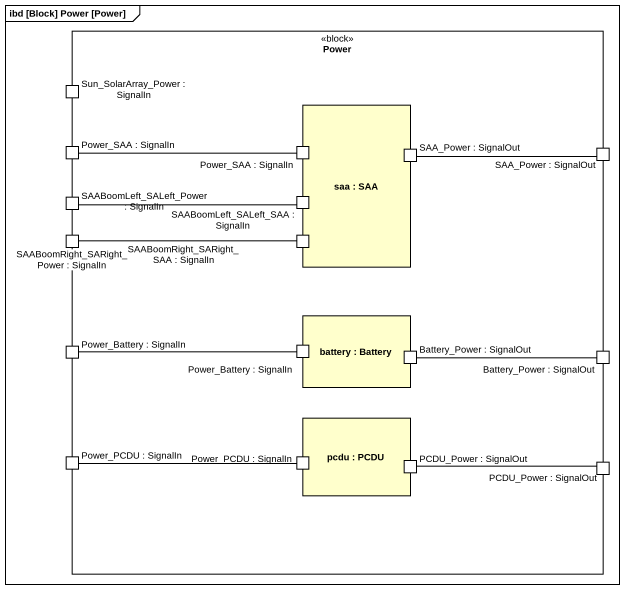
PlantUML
@startuml
mainframe ibd [Block] Power [Power]
rectangle Power <<block>> {
  port "Sun_SolarArray_Power : SignalIn" as Sun_SolarArray_Power
  rectangle "saa : SAA" as saa {
    port "Power_SAA : SignalIn" as Power_SAA_SignalIn_2
    port "SAA_Power : SignalOut" as SAA_Power_SignalOut
    port "SAABoomLeft_SALeft_SAA : SignalIn" as SAABoomLeft_SALeft_SAA
    port "SAABoomRight_SARight_SAA : SignalIn" as SAABoomRight_SARight_SAA
  }
  port "Power_SAA : SignalIn" as Power_SAA_SignalIn
  port "SAA_Power : SignalOut" as SAA_Power_SignalOut_2
  port "SAABoomLeft_SALeft_Power : SignalIn" as SAABoomLeft_SALeft_Power
  port "SAABoomRight_SARight_Power : SignalIn" as SAABoomRight_SARight_Power
  rectangle "battery : Battery" as battery {
    port "Power_Battery : SignalIn" as Power_Battery_SignalIn_2
    port "Battery_Power : SignalOut" as Battery_Power_SignalOut
  }
  port "Power_Battery : SignalIn" as Power_Battery_SignalIn
  port "Battery_Power : SignalOut" as Battery_Power_SignalOut_2
  rectangle "pcdu : PCDU" as pcdu {
    port "Power_PCDU : SignalIn" as Power_PCDU_SignalIn_2
    port "PCDU_Power : SignalOut" as PCDU_Power_SignalOut
  }
  port "Power_PCDU : SignalIn" as Power_PCDU_SignalIn
  port "PCDU_Power : SignalOut" as PCDU_Power_SignalOut_2
}
Power_SAA_SignalIn -right- Power_SAA_SignalIn_2
SAA_Power_SignalOut -right- SAA_Power_SignalOut_2
SAABoomLeft_SALeft_Power -right- SAABoomLeft_SALeft_SAA
SAABoomRight_SARight_Power -right- SAABoomRight_SARight_SAA
Power_Battery_SignalIn -right- Power_Battery_SignalIn_2
Battery_Power_SignalOut -right- Battery_Power_SignalOut_2
Power_PCDU_SignalIn -right- Power_PCDU_SignalIn_2
PCDU_Power_SignalOut -right- PCDU_Power_SignalOut_2
@enduml
